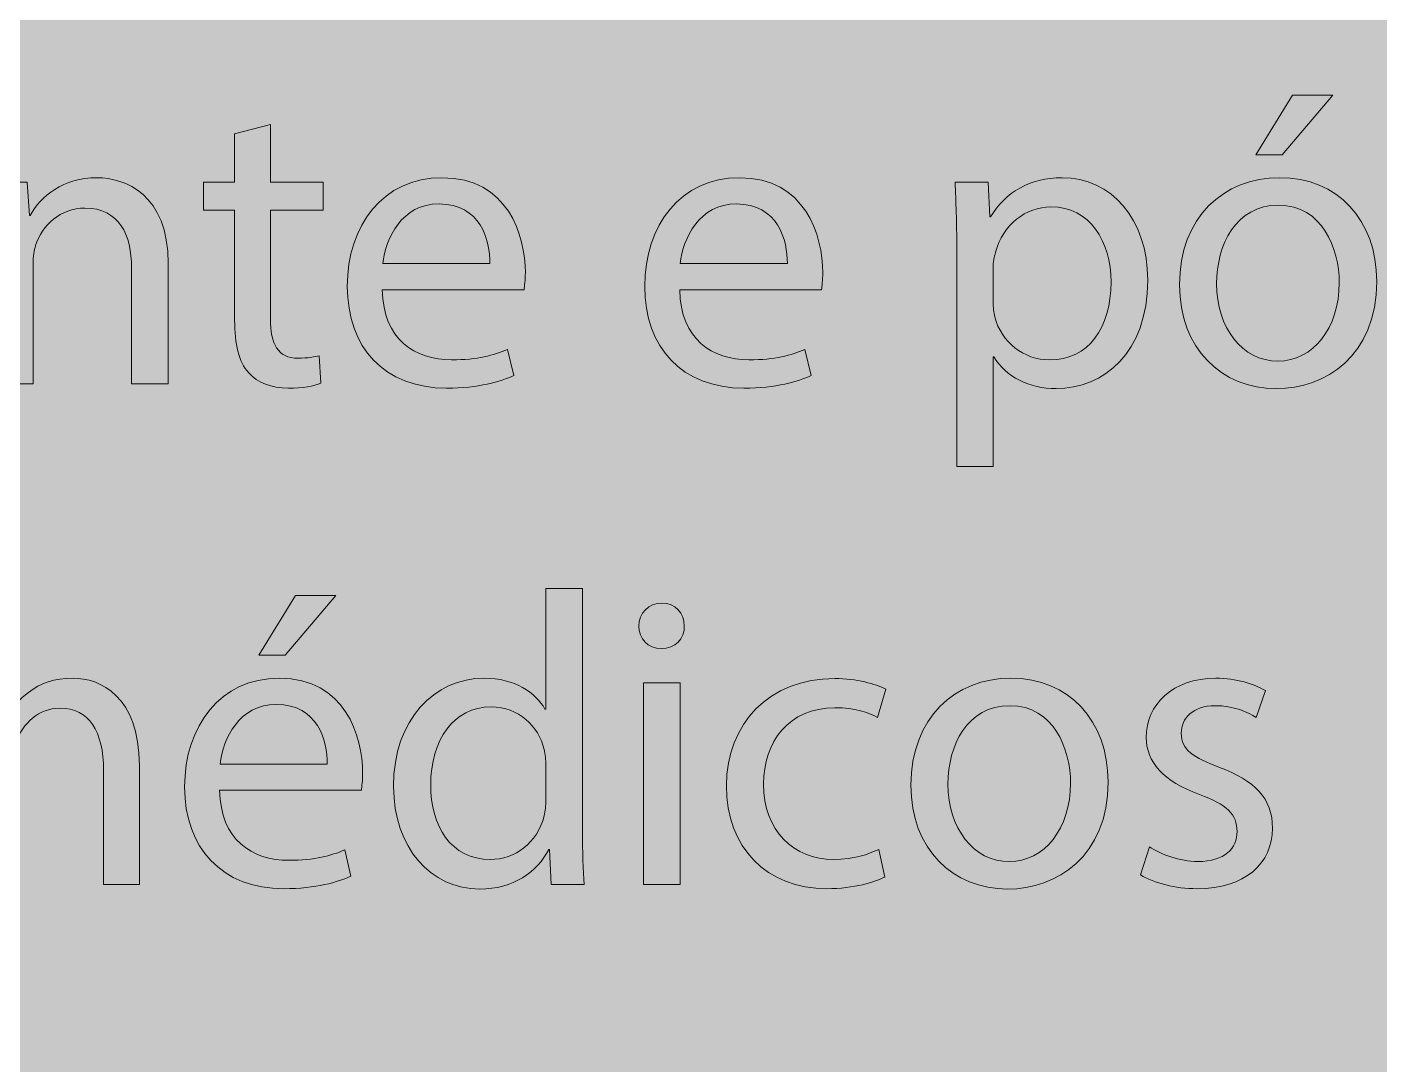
# Model space of a CAD drawing. Header units: inches. Extents: x -507 to 1392, y -754 to 68.
# Drawn here: x -135.9 to -96.98, y -101.44 to -71.57 of the extents above; entities that cross this region are included whole.
import ezdxf

# ---------------------------------------------------------------- set-up
doc = ezdxf.new("R2010")
doc.units = ezdxf.units.IN
doc.header["$MEASUREMENT"] = 0
doc.layers.add('Front', color=7, linetype='Continuous')
picture_1 = doc.add_image_def('image1.png', size_in_pixel=(3301, 2181))
picture_2 = doc.add_image_def('image10.png', size_in_pixel=(3013, 3012))

# ---------------------------------------------------------------- blocks, each defined once
blk = doc.blocks.new('block 3')
at = {"layer": 'Front', "true_color": 0x326699}
h = blk.add_hatch(color=165, dxfattribs=at)
h.dxf.hatch_style = 2
h.paths.add_polyline_path([(-211, -462.1), (-211, 61.249), (581, 61.249), (581, -462.1)])
at = {"layer": 'Front'}
image = blk.add_image(picture_1, insert=(-211, -462.191), size_in_units=(792.24, 523.44), dxfattribs=at)
blk = doc.blocks.new('block 48')
at = {"layer": 'Front', "true_color": 0x231f20}
h = blk.add_hatch(color=250, dxfattribs=at)
h.dxf.hatch_style = 2
edge = h.paths.add_edge_path()
edge.add_spline(control_points=[(-97.076, -78.895), (-97.076, -81.042), (-98.562, -81.977), (-99.966, -81.977), (-101.537, -81.977), (-102.749, -80.826), (-102.749, -78.991), (-102.749, -77.048), (-101.477, -75.909), (-99.87, -75.909), (-98.203, -75.909), (-97.076, -77.12), (-97.076, -78.895)], knot_values=[0, 0, 0, 0, 1, 1, 1, 2, 2, 2, 3, 3, 3, 4, 4, 4, 4], degree=3, periodic=1)
edge = h.paths.add_edge_path()
edge.add_spline(control_points=[(-101.681, -78.955), (-101.681, -80.226), (-100.949, -81.186), (-99.918, -81.186), (-98.911, -81.186), (-98.155, -80.238), (-98.155, -78.931), (-98.155, -77.947), (-98.646, -76.7), (-99.894, -76.7), (-101.141, -76.7), (-101.681, -77.852), (-101.681, -78.955)], knot_values=[0, 0, 0, 0, 1, 1, 1, 2, 2, 2, 3, 3, 3, 4, 4, 4, 4], degree=3, periodic=1)
h.paths.add_polyline_path([(-98.335, -73.534), (-99.798, -75.249), (-100.554, -75.249), (-99.498, -73.534)])
h = blk.add_hatch(color=250, dxfattribs=at)
h.dxf.hatch_style = 2
edge = h.paths.add_edge_path()
edge.add_spline(control_points=[(-128.896, -74.374), (-128.896, -74.374), (-128.896, -76.041), (-128.896, -76.041), (-128.896, -76.041), (-127.385, -76.041), (-127.385, -76.041), (-127.385, -76.041), (-127.385, -76.844), (-127.385, -76.844), (-127.385, -76.844), (-128.896, -76.844), (-128.896, -76.844), (-128.896, -76.844), (-128.896, -79.974), (-128.896, -79.974), (-128.896, -80.694), (-128.693, -81.102), (-128.105, -81.102), (-127.829, -81.102), (-127.625, -81.065), (-127.493, -81.03), (-127.493, -81.03), (-127.445, -81.821), (-127.445, -81.821), (-127.649, -81.905), (-127.973, -81.965), (-128.381, -81.965), (-128.873, -81.965), (-129.269, -81.809), (-129.521, -81.521), (-129.82, -81.209), (-129.928, -80.694), (-129.928, -80.01), (-129.928, -80.01), (-129.928, -76.844), (-129.928, -76.844), (-129.928, -76.844), (-130.828, -76.844), (-130.828, -76.844), (-130.828, -76.844), (-130.828, -76.041), (-130.828, -76.041), (-130.828, -76.041), (-129.928, -76.041), (-129.928, -76.041), (-129.928, -76.041), (-129.928, -74.649), (-129.928, -74.649), (-129.928, -74.649), (-128.896, -74.374), (-128.896, -74.374)], knot_values=[0, 0, 0, 0, 1, 1, 1, 2, 2, 2, 3, 3, 3, 4, 4, 4, 5, 5, 5, 6, 6, 6, 7, 7, 7, 8, 8, 8, 9, 9, 9, 10, 10, 10, 11, 11, 11, 12, 12, 12, 13, 13, 13, 14, 14, 14, 15, 15, 15, 16, 16, 16, 17, 17, 17, 17], degree=3, periodic=1)
h = blk.add_hatch(color=250, dxfattribs=at)
h.dxf.hatch_style = 2
edge = h.paths.add_edge_path()
edge.add_spline(control_points=[(-136.78, -77.611), (-136.78, -77.012), (-136.792, -76.52), (-136.828, -76.041), (-136.828, -76.041), (-135.892, -76.041), (-135.892, -76.041), (-135.892, -76.041), (-135.832, -77), (-135.832, -77), (-135.832, -77), (-135.808, -77), (-135.808, -77), (-135.521, -76.448), (-134.849, -75.909), (-133.889, -75.909), (-133.086, -75.909), (-131.838, -76.388), (-131.838, -78.379), (-131.838, -78.379), (-131.838, -81.845), (-131.838, -81.845), (-131.838, -81.845), (-132.894, -81.845), (-132.894, -81.845), (-132.894, -81.845), (-132.894, -78.499), (-132.894, -78.499), (-132.894, -77.563), (-133.242, -76.784), (-134.237, -76.784), (-134.933, -76.784), (-135.473, -77.276), (-135.652, -77.863), (-135.7, -77.995), (-135.724, -78.175), (-135.724, -78.355), (-135.724, -78.355), (-135.724, -81.845), (-135.724, -81.845), (-135.724, -81.845), (-136.78, -81.845), (-136.78, -81.845), (-136.78, -81.845), (-136.78, -77.611), (-136.78, -77.611)], knot_values=[0, 0, 0, 0, 1, 1, 1, 2, 2, 2, 3, 3, 3, 4, 4, 4, 5, 5, 5, 6, 6, 6, 7, 7, 7, 8, 8, 8, 9, 9, 9, 10, 10, 10, 11, 11, 11, 12, 12, 12, 13, 13, 13, 14, 14, 14, 15, 15, 15, 15], degree=3, periodic=1)
h = blk.add_hatch(color=250, dxfattribs=at)
h.dxf.hatch_style = 2
edge = h.paths.add_edge_path()
edge.add_spline(control_points=[(-125.68, -79.135), (-125.656, -80.562), (-124.745, -81.149), (-123.689, -81.149), (-122.934, -81.149), (-122.478, -81.018), (-122.083, -80.85), (-122.083, -80.85), (-121.902, -81.605), (-121.902, -81.605), (-122.274, -81.773), (-122.91, -81.965), (-123.833, -81.965), (-125.621, -81.965), (-126.688, -80.79), (-126.688, -79.039), (-126.688, -77.288), (-125.656, -75.909), (-123.965, -75.909), (-122.07, -75.909), (-121.566, -77.576), (-121.566, -78.643), (-121.566, -78.859), (-121.591, -79.027), (-121.603, -79.135), (-121.603, -79.135), (-125.68, -79.135), (-125.68, -79.135)], knot_values=[0, 0, 0, 0, 1, 1, 1, 2, 2, 2, 3, 3, 3, 4, 4, 4, 5, 5, 5, 6, 6, 6, 7, 7, 7, 8, 8, 8, 9, 9, 9, 9], degree=3, periodic=1)
edge = h.paths.add_edge_path()
edge.add_spline(control_points=[(-122.586, -78.379), (-122.574, -77.708), (-122.862, -76.664), (-124.049, -76.664), (-125.117, -76.664), (-125.584, -77.647), (-125.668, -78.379), (-125.668, -78.379), (-122.586, -78.379), (-122.586, -78.379)], knot_values=[0, 0, 0, 0, 1, 1, 1, 2, 2, 2, 3, 3, 3, 3], degree=3, periodic=1)
h = blk.add_hatch(color=250, dxfattribs=at)
h.dxf.hatch_style = 2
edge = h.paths.add_edge_path()
edge.add_spline(control_points=[(-117.125, -79.135), (-117.101, -80.562), (-116.189, -81.149), (-115.134, -81.149), (-114.378, -81.149), (-113.922, -81.018), (-113.527, -80.85), (-113.527, -80.85), (-113.347, -81.605), (-113.347, -81.605), (-113.719, -81.773), (-114.354, -81.965), (-115.278, -81.965), (-117.065, -81.965), (-118.132, -80.79), (-118.132, -79.039), (-118.132, -77.288), (-117.101, -75.909), (-115.41, -75.909), (-113.515, -75.909), (-113.011, -77.576), (-113.011, -78.643), (-113.011, -78.859), (-113.035, -79.027), (-113.047, -79.135), (-113.047, -79.135), (-117.125, -79.135), (-117.125, -79.135)], knot_values=[0, 0, 0, 0, 1, 1, 1, 2, 2, 2, 3, 3, 3, 4, 4, 4, 5, 5, 5, 6, 6, 6, 7, 7, 7, 8, 8, 8, 9, 9, 9, 9], degree=3, periodic=1)
edge = h.paths.add_edge_path()
edge.add_spline(control_points=[(-114.03, -78.379), (-114.019, -77.708), (-114.306, -76.664), (-115.494, -76.664), (-116.561, -76.664), (-117.029, -77.647), (-117.113, -78.379), (-117.113, -78.379), (-114.03, -78.379), (-114.03, -78.379)], knot_values=[0, 0, 0, 0, 1, 1, 1, 2, 2, 2, 3, 3, 3, 3], degree=3, periodic=1)
h = blk.add_hatch(color=250, dxfattribs=at)
h.dxf.hatch_style = 2
edge = h.paths.add_edge_path()
edge.add_spline(control_points=[(-109.157, -77.936), (-109.157, -77.192), (-109.181, -76.592), (-109.205, -76.041), (-109.205, -76.041), (-108.257, -76.041), (-108.257, -76.041), (-108.257, -76.041), (-108.209, -77.036), (-108.209, -77.036), (-108.209, -77.036), (-108.185, -77.036), (-108.185, -77.036), (-107.753, -76.328), (-107.07, -75.909), (-106.123, -75.909), (-104.719, -75.909), (-103.664, -77.096), (-103.664, -78.859), (-103.664, -80.946), (-104.935, -81.977), (-106.302, -81.977), (-107.07, -81.977), (-107.742, -81.641), (-108.089, -81.065), (-108.089, -81.065), (-108.113, -81.065), (-108.113, -81.065), (-108.113, -81.065), (-108.113, -84.22), (-108.113, -84.22), (-108.113, -84.22), (-109.157, -84.22), (-109.157, -84.22), (-109.157, -84.22), (-109.157, -77.936), (-109.157, -77.936)], knot_values=[0, 0, 0, 0, 1, 1, 1, 2, 2, 2, 3, 3, 3, 4, 4, 4, 5, 5, 5, 6, 6, 6, 7, 7, 7, 8, 8, 8, 9, 9, 9, 10, 10, 10, 11, 11, 11, 12, 12, 12, 12], degree=3, periodic=1)
edge = h.paths.add_edge_path()
edge.add_spline(control_points=[(-108.113, -79.482), (-108.113, -79.638), (-108.089, -79.782), (-108.065, -79.914), (-107.874, -80.646), (-107.238, -81.149), (-106.482, -81.149), (-105.367, -81.149), (-104.719, -80.238), (-104.719, -78.907), (-104.719, -77.744), (-105.331, -76.748), (-106.446, -76.748), (-107.166, -76.748), (-107.837, -77.264), (-108.042, -78.055), (-108.077, -78.187), (-108.113, -78.343), (-108.113, -78.487), (-108.113, -78.487), (-108.113, -79.482), (-108.113, -79.482)], knot_values=[0, 0, 0, 0, 1, 1, 1, 2, 2, 2, 3, 3, 3, 4, 4, 4, 5, 5, 5, 6, 6, 6, 7, 7, 7, 7], degree=3, periodic=1)
h = blk.add_hatch(color=250, dxfattribs=at)
h.dxf.hatch_style = 2
edge = h.paths.add_edge_path()
edge.add_spline(control_points=[(-130.36, -93.535), (-130.336, -94.962), (-129.425, -95.55), (-128.369, -95.55), (-127.614, -95.55), (-127.158, -95.418), (-126.762, -95.25), (-126.762, -95.25), (-126.582, -96.006), (-126.582, -96.006), (-126.954, -96.174), (-127.589, -96.366), (-128.513, -96.366), (-130.3, -96.366), (-131.368, -95.19), (-131.368, -93.439), (-131.368, -91.688), (-130.336, -90.309), (-128.645, -90.309), (-126.75, -90.309), (-126.246, -91.976), (-126.246, -93.043), (-126.246, -93.259), (-126.271, -93.427), (-126.282, -93.535), (-126.282, -93.535), (-130.36, -93.535), (-130.36, -93.535)], knot_values=[0, 0, 0, 0, 1, 1, 1, 2, 2, 2, 3, 3, 3, 4, 4, 4, 5, 5, 5, 6, 6, 6, 7, 7, 7, 8, 8, 8, 9, 9, 9, 9], degree=3, periodic=1)
edge = h.paths.add_edge_path()
edge.add_spline(control_points=[(-127.266, -92.779), (-127.254, -92.108), (-127.542, -91.064), (-128.729, -91.064), (-129.796, -91.064), (-130.264, -92.048), (-130.348, -92.779), (-130.348, -92.779), (-127.266, -92.779), (-127.266, -92.779)], knot_values=[0, 0, 0, 0, 1, 1, 1, 2, 2, 2, 3, 3, 3, 3], degree=3, periodic=1)
h.paths.add_polyline_path([(-127.014, -87.934), (-128.477, -89.649), (-129.232, -89.649), (-128.177, -87.934)])
h = blk.add_hatch(color=250, dxfattribs=at)
h.dxf.hatch_style = 2
edge = h.paths.add_edge_path()
edge.add_spline(control_points=[(-119.923, -87.73), (-119.923, -87.73), (-119.923, -94.747), (-119.923, -94.747), (-119.923, -95.262), (-119.911, -95.85), (-119.875, -96.246), (-119.875, -96.246), (-120.822, -96.246), (-120.822, -96.246), (-120.822, -96.246), (-120.87, -95.238), (-120.87, -95.238), (-120.87, -95.238), (-120.894, -95.238), (-120.894, -95.238), (-121.218, -95.886), (-121.926, -96.377), (-122.873, -96.377), (-124.276, -96.377), (-125.356, -95.19), (-125.356, -93.427), (-125.368, -91.496), (-124.168, -90.309), (-122.753, -90.309), (-121.866, -90.309), (-121.266, -90.729), (-121.002, -91.196), (-121.002, -91.196), (-120.978, -91.196), (-120.978, -91.196), (-120.978, -91.196), (-120.978, -87.73), (-120.978, -87.73), (-120.978, -87.73), (-119.923, -87.73), (-119.923, -87.73)], knot_values=[0, 0, 0, 0, 1, 1, 1, 2, 2, 2, 3, 3, 3, 4, 4, 4, 5, 5, 5, 6, 6, 6, 7, 7, 7, 8, 8, 8, 9, 9, 9, 10, 10, 10, 11, 11, 11, 12, 12, 12, 12], degree=3, periodic=1)
edge = h.paths.add_edge_path()
edge.add_spline(control_points=[(-120.978, -92.804), (-120.978, -92.671), (-120.99, -92.492), (-121.026, -92.36), (-121.182, -91.688), (-121.758, -91.136), (-122.549, -91.136), (-123.641, -91.136), (-124.289, -92.096), (-124.289, -93.379), (-124.289, -94.555), (-123.713, -95.526), (-122.573, -95.526), (-121.866, -95.526), (-121.218, -95.058), (-121.026, -94.267), (-120.99, -94.123), (-120.978, -93.979), (-120.978, -93.811), (-120.978, -93.811), (-120.978, -92.804), (-120.978, -92.804)], knot_values=[0, 0, 0, 0, 1, 1, 1, 2, 2, 2, 3, 3, 3, 4, 4, 4, 5, 5, 5, 6, 6, 6, 7, 7, 7, 7], degree=3, periodic=1)
h = blk.add_hatch(color=250, dxfattribs=at)
h.dxf.hatch_style = 2
edge = h.paths.add_edge_path()
edge.add_spline(control_points=[(-116.993, -88.81), (-116.98, -89.169), (-117.245, -89.458), (-117.664, -89.458), (-118.036, -89.458), (-118.3, -89.169), (-118.3, -88.81), (-118.3, -88.438), (-118.024, -88.15), (-117.64, -88.15), (-117.245, -88.15), (-116.993, -88.438), (-116.993, -88.81)], knot_values=[0, 0, 0, 0, 1, 1, 1, 2, 2, 2, 3, 3, 3, 4, 4, 4, 4], degree=3, periodic=1)
h.paths.add_polyline_path([(-118.168, -96.246), (-118.168, -90.441), (-117.112, -90.441), (-117.112, -96.246)])
h = blk.add_hatch(color=250, dxfattribs=at)
h.dxf.hatch_style = 2
edge = h.paths.add_edge_path()
edge.add_spline(control_points=[(-140.956, -92.012), (-140.956, -91.412), (-140.968, -90.92), (-141.004, -90.441), (-141.004, -90.441), (-140.081, -90.441), (-140.081, -90.441), (-140.081, -90.441), (-140.033, -91.376), (-140.033, -91.376), (-140.033, -91.376), (-139.997, -91.376), (-139.997, -91.376), (-139.673, -90.825), (-139.133, -90.309), (-138.173, -90.309), (-137.382, -90.309), (-136.782, -90.789), (-136.53, -91.472), (-136.53, -91.472), (-136.506, -91.472), (-136.506, -91.472), (-136.327, -91.148), (-136.099, -90.896), (-135.859, -90.717), (-135.511, -90.453), (-135.127, -90.309), (-134.576, -90.309), (-133.808, -90.309), (-132.668, -90.812), (-132.668, -92.828), (-132.668, -92.828), (-132.668, -96.246), (-132.668, -96.246), (-132.668, -96.246), (-133.7, -96.246), (-133.7, -96.246), (-133.7, -96.246), (-133.7, -92.959), (-133.7, -92.959), (-133.7, -91.844), (-134.108, -91.172), (-134.959, -91.172), (-135.559, -91.172), (-136.027, -91.616), (-136.207, -92.132), (-136.254, -92.276), (-136.291, -92.468), (-136.291, -92.66), (-136.291, -92.66), (-136.291, -96.246), (-136.291, -96.246), (-136.291, -96.246), (-137.322, -96.246), (-137.322, -96.246), (-137.322, -96.246), (-137.322, -92.768), (-137.322, -92.768), (-137.322, -91.844), (-137.73, -91.172), (-138.533, -91.172), (-139.193, -91.172), (-139.673, -91.7), (-139.841, -92.228), (-139.9, -92.384), (-139.925, -92.563), (-139.925, -92.744), (-139.925, -92.744), (-139.925, -96.246), (-139.925, -96.246), (-139.925, -96.246), (-140.956, -96.246), (-140.956, -96.246), (-140.956, -96.246), (-140.956, -92.012), (-140.956, -92.012)], knot_values=[0, 0, 0, 0, 1, 1, 1, 2, 2, 2, 3, 3, 3, 4, 4, 4, 5, 5, 5, 6, 6, 6, 7, 7, 7, 8, 8, 8, 9, 9, 9, 10, 10, 10, 11, 11, 11, 12, 12, 12, 13, 13, 13, 14, 14, 14, 15, 15, 15, 16, 16, 16, 17, 17, 17, 18, 18, 18, 19, 19, 19, 20, 20, 20, 21, 21, 21, 22, 22, 22, 23, 23, 23, 24, 24, 24, 25, 25, 25, 25], degree=3, periodic=1)
h = blk.add_hatch(color=250, dxfattribs=at)
h.dxf.hatch_style = 2
edge = h.paths.add_edge_path()
edge.add_spline(control_points=[(-111.223, -96.03), (-111.499, -96.174), (-112.11, -96.366), (-112.89, -96.366), (-114.641, -96.366), (-115.78, -95.178), (-115.78, -93.403), (-115.78, -91.616), (-114.557, -90.321), (-112.662, -90.321), (-112.038, -90.321), (-111.486, -90.477), (-111.199, -90.621), (-111.199, -90.621), (-111.438, -91.436), (-111.438, -91.436), (-111.69, -91.292), (-112.086, -91.161), (-112.662, -91.161), (-113.993, -91.161), (-114.713, -92.144), (-114.713, -93.355), (-114.713, -94.698), (-113.849, -95.526), (-112.698, -95.526), (-112.098, -95.526), (-111.702, -95.37), (-111.402, -95.238), (-111.402, -95.238), (-111.223, -96.03), (-111.223, -96.03)], knot_values=[0, 0, 0, 0, 1, 1, 1, 2, 2, 2, 3, 3, 3, 4, 4, 4, 5, 5, 5, 6, 6, 6, 7, 7, 7, 8, 8, 8, 9, 9, 9, 10, 10, 10, 10], degree=3, periodic=1)
h = blk.add_hatch(color=250, dxfattribs=at)
h.dxf.hatch_style = 2
edge = h.paths.add_edge_path()
edge.add_spline(control_points=[(-104.803, -93.295), (-104.803, -95.442), (-106.29, -96.377), (-107.693, -96.377), (-109.265, -96.377), (-110.476, -95.226), (-110.476, -93.391), (-110.476, -91.448), (-109.205, -90.309), (-107.598, -90.309), (-105.93, -90.309), (-104.803, -91.52), (-104.803, -93.295)], knot_values=[0, 0, 0, 0, 1, 1, 1, 2, 2, 2, 3, 3, 3, 4, 4, 4, 4], degree=3, periodic=1)
edge = h.paths.add_edge_path()
edge.add_spline(control_points=[(-109.409, -93.355), (-109.409, -94.626), (-108.677, -95.586), (-107.646, -95.586), (-106.638, -95.586), (-105.882, -94.639), (-105.882, -93.331), (-105.882, -92.348), (-106.374, -91.101), (-107.622, -91.101), (-108.869, -91.101), (-109.409, -92.252), (-109.409, -93.355)], knot_values=[0, 0, 0, 0, 1, 1, 1, 2, 2, 2, 3, 3, 3, 4, 4, 4, 4], degree=3, periodic=1)
h = blk.add_hatch(color=250, dxfattribs=at)
h.dxf.hatch_style = 2
edge = h.paths.add_edge_path()
edge.add_spline(control_points=[(-103.612, -95.166), (-103.3, -95.37), (-102.749, -95.586), (-102.221, -95.586), (-101.453, -95.586), (-101.094, -95.202), (-101.094, -94.723), (-101.094, -94.219), (-101.394, -93.943), (-102.173, -93.655), (-103.216, -93.283), (-103.708, -92.708), (-103.708, -92.012), (-103.708, -91.077), (-102.953, -90.309), (-101.705, -90.309), (-101.118, -90.309), (-100.602, -90.477), (-100.278, -90.668), (-100.278, -90.668), (-100.542, -91.436), (-100.542, -91.436), (-100.77, -91.292), (-101.189, -91.101), (-101.729, -91.101), (-102.353, -91.101), (-102.701, -91.46), (-102.701, -91.892), (-102.701, -92.372), (-102.353, -92.587), (-101.597, -92.875), (-100.59, -93.259), (-100.074, -93.763), (-100.074, -94.626), (-100.074, -95.646), (-100.866, -96.366), (-102.245, -96.366), (-102.88, -96.366), (-103.468, -96.209), (-103.876, -95.97), (-103.876, -95.97), (-103.612, -95.166), (-103.612, -95.166)], knot_values=[0, 0, 0, 0, 1, 1, 1, 2, 2, 2, 3, 3, 3, 4, 4, 4, 5, 5, 5, 6, 6, 6, 7, 7, 7, 8, 8, 8, 9, 9, 9, 10, 10, 10, 11, 11, 11, 12, 12, 12, 13, 13, 13, 14, 14, 14, 14], degree=3, periodic=1)
at = {"layer": 'Front', "lineweight": 0}
for points in [[(-98.335, -73.534), (-99.798, -75.249), (-100.554, -75.249), (-99.498, -73.534), (-98.335, -73.534)], [(-127.014, -87.934), (-128.477, -89.649), (-129.232, -89.649), (-128.177, -87.934), (-127.014, -87.934)], [(-118.168, -96.246), (-118.168, -90.441), (-117.112, -90.441), (-117.112, -96.246), (-118.168, -96.246)]]:
    blk.add_lwpolyline(points, dxfattribs=at)
for points, knots in [([(-128.896, -74.374), (-128.896, -74.374), (-128.896, -76.041), (-128.896, -76.041), (-128.896, -76.041), (-127.385, -76.041), (-127.385, -76.041), (-127.385, -76.041), (-127.385, -76.844), (-127.385, -76.844), (-127.385, -76.844), (-128.896, -76.844), (-128.896, -76.844), (-128.896, -76.844), (-128.896, -79.974), (-128.896, -79.974), (-128.896, -80.694), (-128.693, -81.102), (-128.105, -81.102), (-127.829, -81.102), (-127.625, -81.065), (-127.493, -81.03), (-127.493, -81.03), (-127.445, -81.821), (-127.445, -81.821), (-127.649, -81.905), (-127.973, -81.965), (-128.381, -81.965), (-128.873, -81.965), (-129.269, -81.809), (-129.521, -81.521), (-129.82, -81.209), (-129.928, -80.694), (-129.928, -80.01), (-129.928, -80.01), (-129.928, -76.844), (-129.928, -76.844), (-129.928, -76.844), (-130.828, -76.844), (-130.828, -76.844), (-130.828, -76.844), (-130.828, -76.041), (-130.828, -76.041), (-130.828, -76.041), (-129.928, -76.041), (-129.928, -76.041), (-129.928, -76.041), (-129.928, -74.649), (-129.928, -74.649), (-129.928, -74.649), (-128.896, -74.374), (-128.896, -74.374)], [0, 0, 0, 0, 1, 1, 1, 2, 2, 2, 3, 3, 3, 4, 4, 4, 5, 5, 5, 6, 6, 6, 7, 7, 7, 8, 8, 8, 9, 9, 9, 10, 10, 10, 11, 11, 11, 12, 12, 12, 13, 13, 13, 14, 14, 14, 15, 15, 15, 16, 16, 16, 17, 17, 17, 17]), ([(-136.78, -77.611), (-136.78, -77.012), (-136.792, -76.52), (-136.828, -76.041), (-136.828, -76.041), (-135.892, -76.041), (-135.892, -76.041), (-135.892, -76.041), (-135.832, -77), (-135.832, -77), (-135.832, -77), (-135.808, -77), (-135.808, -77), (-135.521, -76.448), (-134.849, -75.909), (-133.889, -75.909), (-133.086, -75.909), (-131.838, -76.388), (-131.838, -78.379), (-131.838, -78.379), (-131.838, -81.845), (-131.838, -81.845), (-131.838, -81.845), (-132.894, -81.845), (-132.894, -81.845), (-132.894, -81.845), (-132.894, -78.499), (-132.894, -78.499), (-132.894, -77.563), (-133.242, -76.784), (-134.237, -76.784), (-134.933, -76.784), (-135.473, -77.276), (-135.652, -77.863), (-135.7, -77.995), (-135.724, -78.175), (-135.724, -78.355), (-135.724, -78.355), (-135.724, -81.845), (-135.724, -81.845), (-135.724, -81.845), (-136.78, -81.845), (-136.78, -81.845), (-136.78, -81.845), (-136.78, -77.611), (-136.78, -77.611)], [0, 0, 0, 0, 1, 1, 1, 2, 2, 2, 3, 3, 3, 4, 4, 4, 5, 5, 5, 6, 6, 6, 7, 7, 7, 8, 8, 8, 9, 9, 9, 10, 10, 10, 11, 11, 11, 12, 12, 12, 13, 13, 13, 14, 14, 14, 15, 15, 15, 15]), ([(-125.68, -79.135), (-125.656, -80.562), (-124.745, -81.149), (-123.689, -81.149), (-122.934, -81.149), (-122.478, -81.018), (-122.083, -80.85), (-122.083, -80.85), (-121.902, -81.605), (-121.902, -81.605), (-122.274, -81.773), (-122.91, -81.965), (-123.833, -81.965), (-125.621, -81.965), (-126.688, -80.79), (-126.688, -79.039), (-126.688, -77.288), (-125.656, -75.909), (-123.965, -75.909), (-122.07, -75.909), (-121.566, -77.576), (-121.566, -78.643), (-121.566, -78.859), (-121.591, -79.027), (-121.603, -79.135), (-121.603, -79.135), (-125.68, -79.135), (-125.68, -79.135)], [0, 0, 0, 0, 1, 1, 1, 2, 2, 2, 3, 3, 3, 4, 4, 4, 5, 5, 5, 6, 6, 6, 7, 7, 7, 8, 8, 8, 9, 9, 9, 9]), ([(-117.125, -79.135), (-117.101, -80.562), (-116.189, -81.149), (-115.134, -81.149), (-114.378, -81.149), (-113.922, -81.018), (-113.527, -80.85), (-113.527, -80.85), (-113.347, -81.605), (-113.347, -81.605), (-113.719, -81.773), (-114.354, -81.965), (-115.278, -81.965), (-117.065, -81.965), (-118.132, -80.79), (-118.132, -79.039), (-118.132, -77.288), (-117.101, -75.909), (-115.41, -75.909), (-113.515, -75.909), (-113.011, -77.576), (-113.011, -78.643), (-113.011, -78.859), (-113.035, -79.027), (-113.047, -79.135), (-113.047, -79.135), (-117.125, -79.135), (-117.125, -79.135)], [0, 0, 0, 0, 1, 1, 1, 2, 2, 2, 3, 3, 3, 4, 4, 4, 5, 5, 5, 6, 6, 6, 7, 7, 7, 8, 8, 8, 9, 9, 9, 9]), ([(-109.157, -77.936), (-109.157, -77.192), (-109.181, -76.592), (-109.205, -76.041), (-109.205, -76.041), (-108.257, -76.041), (-108.257, -76.041), (-108.257, -76.041), (-108.209, -77.036), (-108.209, -77.036), (-108.209, -77.036), (-108.185, -77.036), (-108.185, -77.036), (-107.753, -76.328), (-107.07, -75.909), (-106.123, -75.909), (-104.719, -75.909), (-103.664, -77.096), (-103.664, -78.859), (-103.664, -80.946), (-104.935, -81.977), (-106.302, -81.977), (-107.07, -81.977), (-107.742, -81.641), (-108.089, -81.065), (-108.089, -81.065), (-108.113, -81.065), (-108.113, -81.065), (-108.113, -81.065), (-108.113, -84.22), (-108.113, -84.22), (-108.113, -84.22), (-109.157, -84.22), (-109.157, -84.22), (-109.157, -84.22), (-109.157, -77.936), (-109.157, -77.936)], [0, 0, 0, 0, 1, 1, 1, 2, 2, 2, 3, 3, 3, 4, 4, 4, 5, 5, 5, 6, 6, 6, 7, 7, 7, 8, 8, 8, 9, 9, 9, 10, 10, 10, 11, 11, 11, 12, 12, 12, 12]), ([(-97.076, -78.895), (-97.076, -81.042), (-98.562, -81.977), (-99.966, -81.977), (-101.537, -81.977), (-102.749, -80.826), (-102.749, -78.991), (-102.749, -77.048), (-101.477, -75.909), (-99.87, -75.909), (-98.203, -75.909), (-97.076, -77.12), (-97.076, -78.895)], [0, 0, 0, 0, 1, 1, 1, 2, 2, 2, 3, 3, 3, 4, 4, 4, 4]), ([(-122.586, -78.379), (-122.574, -77.708), (-122.862, -76.664), (-124.049, -76.664), (-125.117, -76.664), (-125.584, -77.647), (-125.668, -78.379), (-125.668, -78.379), (-122.586, -78.379), (-122.586, -78.379)], [0, 0, 0, 0, 1, 1, 1, 2, 2, 2, 3, 3, 3, 3]), ([(-114.03, -78.379), (-114.019, -77.708), (-114.306, -76.664), (-115.494, -76.664), (-116.561, -76.664), (-117.029, -77.647), (-117.113, -78.379), (-117.113, -78.379), (-114.03, -78.379), (-114.03, -78.379)], [0, 0, 0, 0, 1, 1, 1, 2, 2, 2, 3, 3, 3, 3]), ([(-108.113, -79.482), (-108.113, -79.638), (-108.089, -79.782), (-108.065, -79.914), (-107.874, -80.646), (-107.238, -81.149), (-106.482, -81.149), (-105.367, -81.149), (-104.719, -80.238), (-104.719, -78.907), (-104.719, -77.744), (-105.331, -76.748), (-106.446, -76.748), (-107.166, -76.748), (-107.837, -77.264), (-108.042, -78.055), (-108.077, -78.187), (-108.113, -78.343), (-108.113, -78.487), (-108.113, -78.487), (-108.113, -79.482), (-108.113, -79.482)], [0, 0, 0, 0, 1, 1, 1, 2, 2, 2, 3, 3, 3, 4, 4, 4, 5, 5, 5, 6, 6, 6, 7, 7, 7, 7]), ([(-101.681, -78.955), (-101.681, -80.226), (-100.949, -81.186), (-99.918, -81.186), (-98.911, -81.186), (-98.155, -80.238), (-98.155, -78.931), (-98.155, -77.947), (-98.646, -76.7), (-99.894, -76.7), (-101.141, -76.7), (-101.681, -77.852), (-101.681, -78.955)], [0, 0, 0, 0, 1, 1, 1, 2, 2, 2, 3, 3, 3, 4, 4, 4, 4]), ([(-119.923, -87.73), (-119.923, -87.73), (-119.923, -94.747), (-119.923, -94.747), (-119.923, -95.262), (-119.911, -95.85), (-119.875, -96.246), (-119.875, -96.246), (-120.822, -96.246), (-120.822, -96.246), (-120.822, -96.246), (-120.87, -95.238), (-120.87, -95.238), (-120.87, -95.238), (-120.894, -95.238), (-120.894, -95.238), (-121.218, -95.886), (-121.926, -96.377), (-122.873, -96.377), (-124.276, -96.377), (-125.356, -95.19), (-125.356, -93.427), (-125.368, -91.496), (-124.168, -90.309), (-122.753, -90.309), (-121.866, -90.309), (-121.266, -90.729), (-121.002, -91.196), (-121.002, -91.196), (-120.978, -91.196), (-120.978, -91.196), (-120.978, -91.196), (-120.978, -87.73), (-120.978, -87.73), (-120.978, -87.73), (-119.923, -87.73), (-119.923, -87.73)], [0, 0, 0, 0, 1, 1, 1, 2, 2, 2, 3, 3, 3, 4, 4, 4, 5, 5, 5, 6, 6, 6, 7, 7, 7, 8, 8, 8, 9, 9, 9, 10, 10, 10, 11, 11, 11, 12, 12, 12, 12]), ([(-116.993, -88.81), (-116.98, -89.169), (-117.245, -89.458), (-117.664, -89.458), (-118.036, -89.458), (-118.3, -89.169), (-118.3, -88.81), (-118.3, -88.438), (-118.024, -88.15), (-117.64, -88.15), (-117.245, -88.15), (-116.993, -88.438), (-116.993, -88.81)], [0, 0, 0, 0, 1, 1, 1, 2, 2, 2, 3, 3, 3, 4, 4, 4, 4]), ([(-140.956, -92.012), (-140.956, -91.412), (-140.968, -90.92), (-141.004, -90.441), (-141.004, -90.441), (-140.081, -90.441), (-140.081, -90.441), (-140.081, -90.441), (-140.033, -91.376), (-140.033, -91.376), (-140.033, -91.376), (-139.997, -91.376), (-139.997, -91.376), (-139.673, -90.825), (-139.133, -90.309), (-138.173, -90.309), (-137.382, -90.309), (-136.782, -90.789), (-136.53, -91.472), (-136.53, -91.472), (-136.506, -91.472), (-136.506, -91.472), (-136.327, -91.148), (-136.099, -90.896), (-135.859, -90.717), (-135.511, -90.453), (-135.127, -90.309), (-134.576, -90.309), (-133.808, -90.309), (-132.668, -90.812), (-132.668, -92.828), (-132.668, -92.828), (-132.668, -96.246), (-132.668, -96.246), (-132.668, -96.246), (-133.7, -96.246), (-133.7, -96.246), (-133.7, -96.246), (-133.7, -92.959), (-133.7, -92.959), (-133.7, -91.844), (-134.108, -91.172), (-134.959, -91.172), (-135.559, -91.172), (-136.027, -91.616), (-136.207, -92.132), (-136.254, -92.276), (-136.291, -92.468), (-136.291, -92.66), (-136.291, -92.66), (-136.291, -96.246), (-136.291, -96.246), (-136.291, -96.246), (-137.322, -96.246), (-137.322, -96.246), (-137.322, -96.246), (-137.322, -92.768), (-137.322, -92.768), (-137.322, -91.844), (-137.73, -91.172), (-138.533, -91.172), (-139.193, -91.172), (-139.673, -91.7), (-139.841, -92.228), (-139.9, -92.384), (-139.925, -92.563), (-139.925, -92.744), (-139.925, -92.744), (-139.925, -96.246), (-139.925, -96.246), (-139.925, -96.246), (-140.956, -96.246), (-140.956, -96.246), (-140.956, -96.246), (-140.956, -92.012), (-140.956, -92.012)], [0, 0, 0, 0, 1, 1, 1, 2, 2, 2, 3, 3, 3, 4, 4, 4, 5, 5, 5, 6, 6, 6, 7, 7, 7, 8, 8, 8, 9, 9, 9, 10, 10, 10, 11, 11, 11, 12, 12, 12, 13, 13, 13, 14, 14, 14, 15, 15, 15, 16, 16, 16, 17, 17, 17, 18, 18, 18, 19, 19, 19, 20, 20, 20, 21, 21, 21, 22, 22, 22, 23, 23, 23, 24, 24, 24, 25, 25, 25, 25]), ([(-130.36, -93.535), (-130.336, -94.962), (-129.425, -95.55), (-128.369, -95.55), (-127.614, -95.55), (-127.158, -95.418), (-126.762, -95.25), (-126.762, -95.25), (-126.582, -96.006), (-126.582, -96.006), (-126.954, -96.174), (-127.589, -96.366), (-128.513, -96.366), (-130.3, -96.366), (-131.368, -95.19), (-131.368, -93.439), (-131.368, -91.688), (-130.336, -90.309), (-128.645, -90.309), (-126.75, -90.309), (-126.246, -91.976), (-126.246, -93.043), (-126.246, -93.259), (-126.271, -93.427), (-126.282, -93.535), (-126.282, -93.535), (-130.36, -93.535), (-130.36, -93.535)], [0, 0, 0, 0, 1, 1, 1, 2, 2, 2, 3, 3, 3, 4, 4, 4, 5, 5, 5, 6, 6, 6, 7, 7, 7, 8, 8, 8, 9, 9, 9, 9]), ([(-111.223, -96.03), (-111.499, -96.174), (-112.11, -96.366), (-112.89, -96.366), (-114.641, -96.366), (-115.78, -95.178), (-115.78, -93.403), (-115.78, -91.616), (-114.557, -90.321), (-112.662, -90.321), (-112.038, -90.321), (-111.486, -90.477), (-111.199, -90.621), (-111.199, -90.621), (-111.438, -91.436), (-111.438, -91.436), (-111.69, -91.292), (-112.086, -91.161), (-112.662, -91.161), (-113.993, -91.161), (-114.713, -92.144), (-114.713, -93.355), (-114.713, -94.698), (-113.849, -95.526), (-112.698, -95.526), (-112.098, -95.526), (-111.702, -95.37), (-111.402, -95.238), (-111.402, -95.238), (-111.223, -96.03), (-111.223, -96.03)], [0, 0, 0, 0, 1, 1, 1, 2, 2, 2, 3, 3, 3, 4, 4, 4, 5, 5, 5, 6, 6, 6, 7, 7, 7, 8, 8, 8, 9, 9, 9, 10, 10, 10, 10]), ([(-104.803, -93.295), (-104.803, -95.442), (-106.29, -96.377), (-107.693, -96.377), (-109.265, -96.377), (-110.476, -95.226), (-110.476, -93.391), (-110.476, -91.448), (-109.205, -90.309), (-107.598, -90.309), (-105.93, -90.309), (-104.803, -91.52), (-104.803, -93.295)], [0, 0, 0, 0, 1, 1, 1, 2, 2, 2, 3, 3, 3, 4, 4, 4, 4]), ([(-103.612, -95.166), (-103.3, -95.37), (-102.749, -95.586), (-102.221, -95.586), (-101.453, -95.586), (-101.094, -95.202), (-101.094, -94.723), (-101.094, -94.219), (-101.394, -93.943), (-102.173, -93.655), (-103.216, -93.283), (-103.708, -92.708), (-103.708, -92.012), (-103.708, -91.077), (-102.953, -90.309), (-101.705, -90.309), (-101.118, -90.309), (-100.602, -90.477), (-100.278, -90.668), (-100.278, -90.668), (-100.542, -91.436), (-100.542, -91.436), (-100.77, -91.292), (-101.189, -91.101), (-101.729, -91.101), (-102.353, -91.101), (-102.701, -91.46), (-102.701, -91.892), (-102.701, -92.372), (-102.353, -92.587), (-101.597, -92.875), (-100.59, -93.259), (-100.074, -93.763), (-100.074, -94.626), (-100.074, -95.646), (-100.866, -96.366), (-102.245, -96.366), (-102.88, -96.366), (-103.468, -96.209), (-103.876, -95.97), (-103.876, -95.97), (-103.612, -95.166), (-103.612, -95.166)], [0, 0, 0, 0, 1, 1, 1, 2, 2, 2, 3, 3, 3, 4, 4, 4, 5, 5, 5, 6, 6, 6, 7, 7, 7, 8, 8, 8, 9, 9, 9, 10, 10, 10, 11, 11, 11, 12, 12, 12, 13, 13, 13, 14, 14, 14, 14]), ([(-127.266, -92.779), (-127.254, -92.108), (-127.542, -91.064), (-128.729, -91.064), (-129.796, -91.064), (-130.264, -92.048), (-130.348, -92.779), (-130.348, -92.779), (-127.266, -92.779), (-127.266, -92.779)], [0, 0, 0, 0, 1, 1, 1, 2, 2, 2, 3, 3, 3, 3]), ([(-120.978, -92.804), (-120.978, -92.671), (-120.99, -92.492), (-121.026, -92.36), (-121.182, -91.688), (-121.758, -91.136), (-122.549, -91.136), (-123.641, -91.136), (-124.289, -92.096), (-124.289, -93.379), (-124.289, -94.555), (-123.713, -95.526), (-122.573, -95.526), (-121.866, -95.526), (-121.218, -95.058), (-121.026, -94.267), (-120.99, -94.123), (-120.978, -93.979), (-120.978, -93.811), (-120.978, -93.811), (-120.978, -92.804), (-120.978, -92.804)], [0, 0, 0, 0, 1, 1, 1, 2, 2, 2, 3, 3, 3, 4, 4, 4, 5, 5, 5, 6, 6, 6, 7, 7, 7, 7]), ([(-109.409, -93.355), (-109.409, -94.626), (-108.677, -95.586), (-107.646, -95.586), (-106.638, -95.586), (-105.882, -94.639), (-105.882, -93.331), (-105.882, -92.348), (-106.374, -91.101), (-107.622, -91.101), (-108.869, -91.101), (-109.409, -92.252), (-109.409, -93.355)], [0, 0, 0, 0, 1, 1, 1, 2, 2, 2, 3, 3, 3, 4, 4, 4, 4])]:
    blk.add_open_spline(points, degree=3, knots=knots, dxfattribs=at)

msp = doc.modelspace()

# ---------------------------------------------------------------- block references
at = {"layer": 'Front'}
for name in ['block 3', 'block 48']:
    msp.add_blockref(name, (0, 0), dxfattribs=at)

# ---------------------------------------------------------------- pictures from other files: only their frames are drawn
image = msp.add_image(picture_2, insert=(-506.916, -754.387), size_in_units=(723.12, 722.88), dxfattribs=at)

doc.saveas('drawing.dxf')
